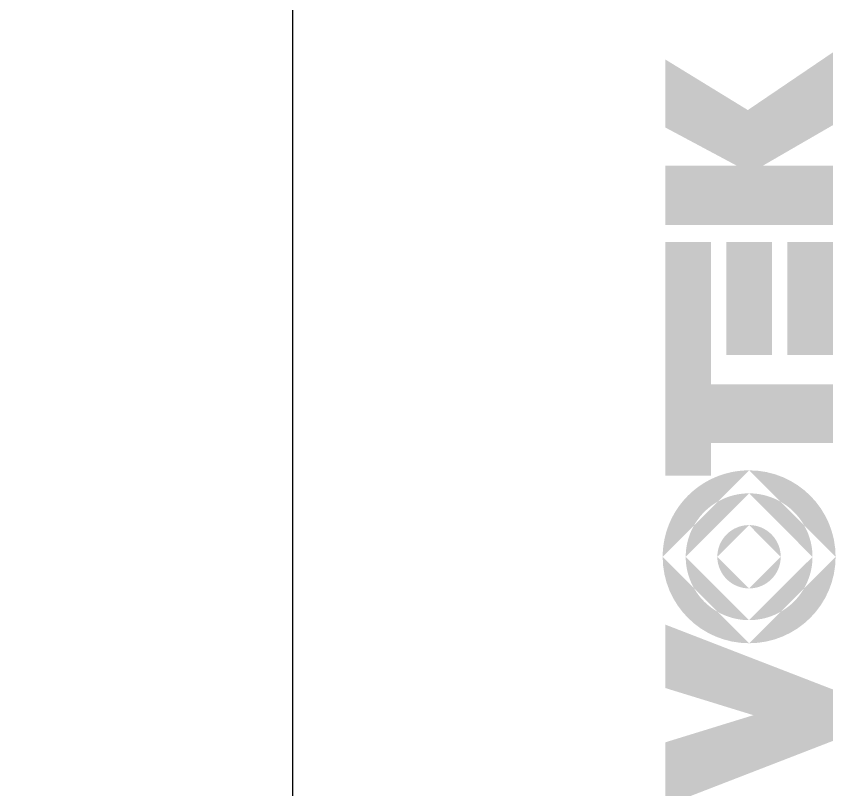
# Model space of a CAD drawing. Header units: millimetres. Extents: x 7106 to 73427, y -466 to 50348.
# Drawn here: x 59522.3 to 59820.5, y 23638.4 to 23920 of the extents above; entities that cross this region are included whole.
import ezdxf

# ---------------------------------------------------------------- set-up
doc = ezdxf.new("R2010")
doc.units = ezdxf.units.MM
doc.layers.add('02', color=1, linetype='Continuous')
doc.layers.add('Cotas', color=1, linetype='Continuous')

# ---------------------------------------------------------------- blocks, each defined once
blk = doc.blocks.new('ESTACIÓN DE TRABAJO VIVOTECK')
at = {"layer": '02', "transparency": 33554687}
for points in [[(-32.61, 2496.18), (-156.82, 2496.18), (-156.82, 2540.11), (-103.84, 2540.11), (-156.82, 2568.43), (-156.82, 2618.89), (-95.67, 2581.4), (-32.61, 2624.17), (-32.61, 2570.18), (-84.56, 2540.11), (-32.61, 2540.11)], [(-156.82, 2483.42), (-156.82, 2310.18), (-123.08, 2310.18), (-123.08, 2334.38), (-32.55, 2334.38), (-32.55, 2378.03), (-123.08, 2378.03), (-123.08, 2483.42)], [(-77.86, 2483.42), (-77.86, 2399.64), (-111.62, 2399.64), (-111.62, 2483.42)], [(-32.61, 2483.42), (-32.61, 2399.64), (-66.35, 2399.64), (-66.35, 2483.42)], [(-156.82, 2199.64), (-32.6, 2151.57), (-32.6, 2113.36), (-156.82, 2065.27), (-156.82, 2112.35), (-91.55, 2132.47), (-156.82, 2152.59)]]:
    blk.add_hatch(color=256, dxfattribs=at).paths.add_polyline_path(points)
h = blk.add_hatch(color=256, dxfattribs=at)
h.paths.add_polyline_path([(-158.85, 2249.93, 0.413942), (-94.72, 2185.84)], flags=0)
h.paths.add_polyline_path([(-94.72, 2185.84, 0.41364), (-30.56, 2249.93)], flags=0)
h.paths.add_polyline_path([(-30.56, 2249.93, 0.414192), (-94.72, 2314.12)], flags=0)
h.paths.add_polyline_path([(-94.72, 2314.12, 0.414494), (-158.85, 2249.93)], flags=0)
h.paths.add_polyline_path([(-94.74, 2202.98, 0.414941), (-47.71, 2249.93)], flags=0)
h.paths.add_polyline_path([(-141.75, 2249.93, 0.414947), (-94.74, 2202.98)], flags=0)
h.paths.add_polyline_path([(-94.74, 2297.06, 0.41423), (-141.75, 2249.93)], flags=0)
h.paths.add_polyline_path([(-47.71, 2249.93, 0.414225), (-94.74, 2297.06)], flags=0)
h = blk.add_hatch(color=256, dxfattribs=at)
h.paths.add_polyline_path([(-71.27, 2249.93, 0.414776), (-94.74, 2273.51)], flags=0)
h.paths.add_polyline_path([(-94.74, 2226.51, 0.414013), (-71.27, 2249.93)], flags=0)
h.paths.add_polyline_path([(-118.31, 2249.93, 0.412489), (-94.74, 2226.51)], flags=0)
h.paths.add_polyline_path([(-94.74, 2273.51, 0.413263), (-118.31, 2249.93)], flags=0)
at = {"layer": 'Cotas'}
blk.add_lwpolyline([(-1068, 3534), (-433.5, 3469.5), (-433.5, 1020.5), (-1068, 1121.5)], close=True, dxfattribs=at)

msp = doc.modelspace()

# ---------------------------------------------------------------- block references
at = {"layer": 'Cotas', "xscale": 0.490753423482788, "yscale": 0.490753423482788, "zscale": 0.490753423482788}
msp.add_blockref('ESTACIÓN DE TRABAJO VIVOTECK', (59835.53, 22619.03), dxfattribs=at)

doc.saveas('drawing.dxf')
